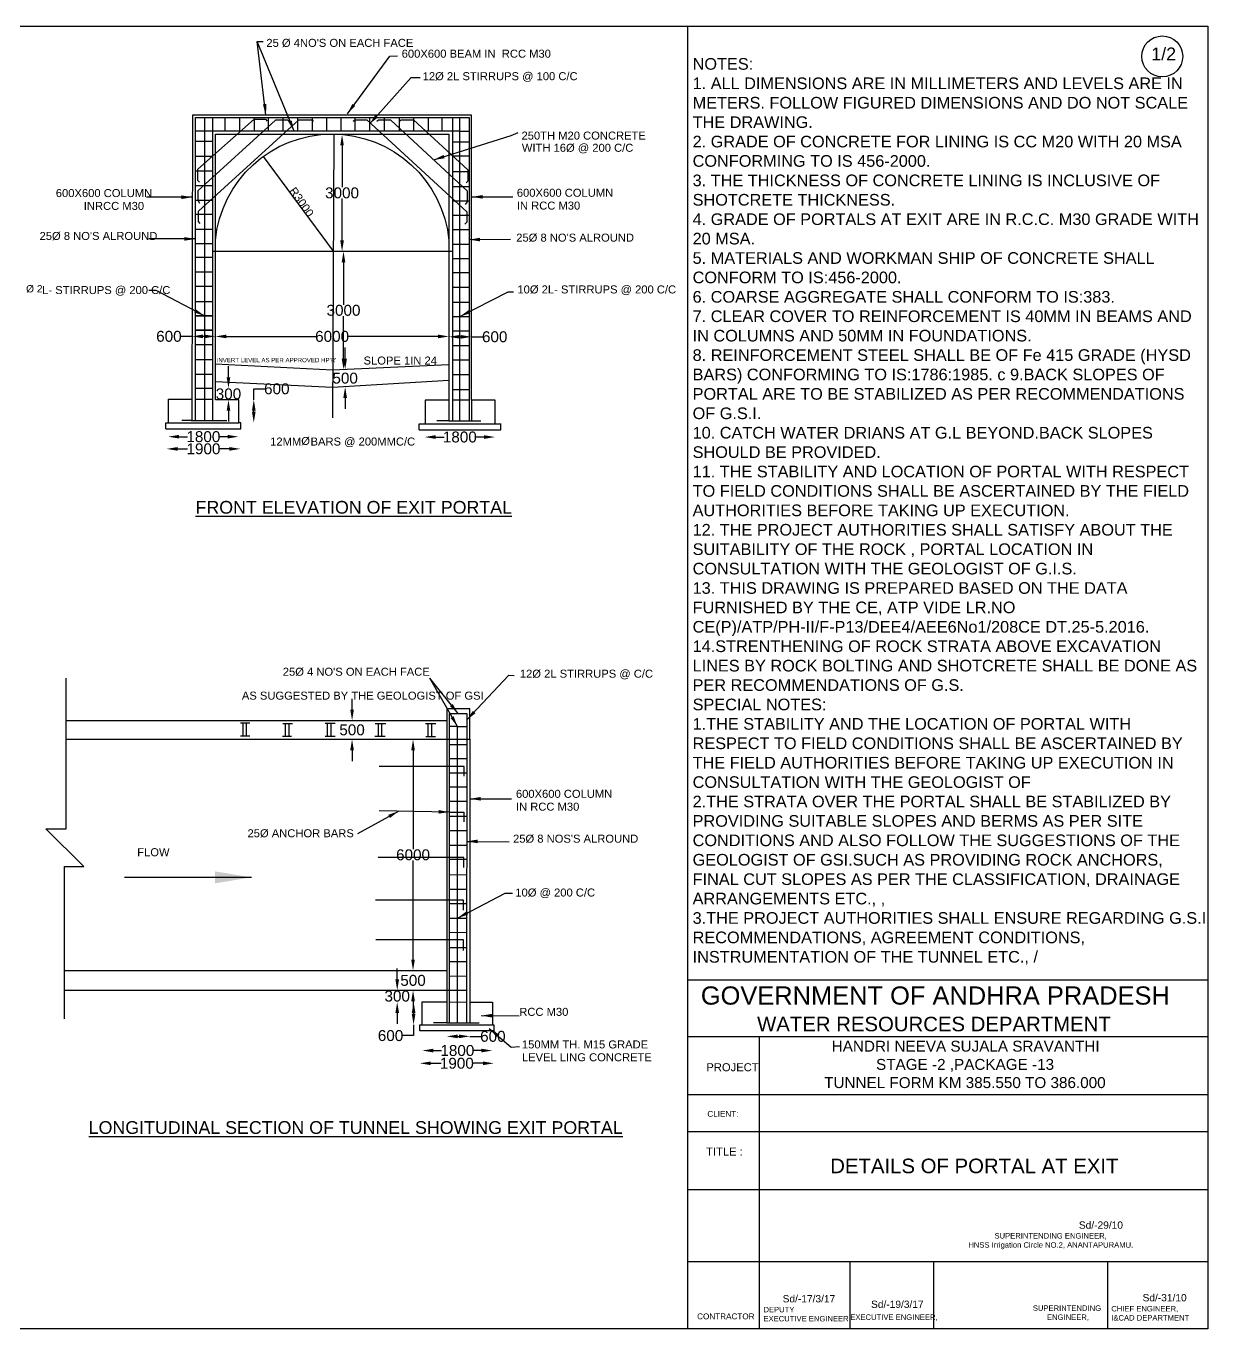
# Model space of a CAD drawing. Header units: millimetres. Extents: x 5124 to 3340331, y 2311 to 45925686.
# Drawn here: x 3337085 to 3340331, y 45922105 to 45925686 of the extents above; entities that cross this region are included whole.
import ezdxf

# ---------------------------------------------------------------- set-up
doc = ezdxf.new("R2010")
doc.units = ezdxf.units.MM
doc.header["$MEASUREMENT"] = 0
for name, color, linetype in [('DIMENSION', 7, 'Continuous'), ('DRAWING', 2, 'Continuous'), ('TEXT', 7, 'Continuous')]:
    doc.layers.add(name, color=color, linetype=linetype)
doc.styles.get("Standard").update_dxf_attribs({"font": 'arial.ttf', "height": 30})
doc.dimstyles.get("Standard").update_dxf_attribs({"dimtxt": 200, "dimasz": 110, "dimexe": 0.18, "dimexo": 0.0625, "dimgap": 0.09, "dimtad": 0, "dimtih": 1, "dimtoh": 1, "dimdec": 0, "dimzin": 0, "dimdsep": 46, "dimtxsty": 'Standard', "dimblk": 'OBLIQUE', "dimcen": 0.09, "dimse1": 1, "dimse2": 1, "dimadec": 0, "dimazin": 0, "dimtfac": 1, "dimtdec": 0, "dimtofl": 0, "dimtmove": 0, "dimatfit": 3, "dimfxl": 1, "dimtolj": 1, "dimtzin": 0, "dimarcsym": 0})

# ---------------------------------------------------------------- blocks, each defined once
blk = doc.blocks.new('*D52')
at = {"layer": 'Defpoints', "color": 0}
for p in [(3337953.8, 45925387.3), (3337952.5, 45925066.5), (3337953.8, 45925066.5)]:
    blk.add_point(p, dxfattribs=at)
at = {"layer": 'DIMENSION', "color": 0, "lineweight": -2}
for p, q in [((3337952.5, 45925357.3), (3337952.5, 45925242.3)), ((3337952.5, 45925096.5), (3337952.5, 45925211.5))]:
    blk.add_line(p, q, dxfattribs=at)
at = {"layer": 'DIMENSION', "color": 0}
for points in [[(3337947.5, 45925357.3), (3337957.5, 45925357.3), (3337952.5, 45925387.3)], [(3337947.5, 45925096.5), (3337957.5, 45925096.5), (3337952.5, 45925066.5)]]:
    blk.add_solid(points, dxfattribs=at)
at = {"layer": 'DIMENSION', "color": 0, "insert": (3337952.5, 45925226.9), "char_height": 30, "attachment_point": 5}
blk.add_mtext('\\A1;3000', dxfattribs=at)
blk = doc.blocks.new('*D53')
at = {"layer": 'Defpoints', "color": 0}
for p in [(3337952.5, 45925066.5), (3337954.2, 45924741.8), (3337956.5, 45924741.8)]:
    blk.add_point(p, dxfattribs=at)
at = {"layer": 'DIMENSION', "color": 0, "lineweight": -2}
for p, q in [((3337956.5, 45925036.5), (3337956.5, 45924919.6)), ((3337956.5, 45924771.8), (3337956.5, 45924888.7))]:
    blk.add_line(p, q, dxfattribs=at)
at = {"layer": 'DIMENSION', "color": 0}
for points in [[(3337951.5, 45925036.5), (3337961.5, 45925036.5), (3337956.5, 45925066.5)], [(3337951.5, 45924771.8), (3337961.5, 45924771.8), (3337956.5, 45924741.8)]]:
    blk.add_solid(points, dxfattribs=at)
at = {"layer": 'DIMENSION', "color": 0, "insert": (3337956.5, 45924904.2), "char_height": 30, "attachment_point": 5}
blk.add_mtext('\\A1;3000', dxfattribs=at)
blk = doc.blocks.new('*D54')
at = {"layer": 'Defpoints', "color": 0}
for p in [(3337956.5, 45924741.8), (3337956.6, 45924693.8), (3337961, 45924693.8)]:
    blk.add_point(p, dxfattribs=at)
at = {"layer": 'DIMENSION', "color": 0, "lineweight": -2}
for p, q in [((3337961, 45924771.8), (3337961, 45924801.8)), ((3337961, 45924663.8), (3337961, 45924633.8))]:
    blk.add_line(p, q, dxfattribs=at)
at = {"layer": 'DIMENSION', "color": 0}
for points in [[(3337956, 45924771.8), (3337966, 45924771.8), (3337961, 45924741.8)], [(3337956, 45924663.8), (3337966, 45924663.8), (3337961, 45924693.8)]]:
    blk.add_solid(points, dxfattribs=at)
at = {"layer": 'DIMENSION', "color": 0, "insert": (3337961, 45924717.8), "char_height": 30, "attachment_point": 5}
blk.add_mtext('\\A1;500', dxfattribs=at)
blk = doc.blocks.new('*D55')
at = {"layer": 'Defpoints', "color": 0}
for p in [(3337604.5, 45924832.5), (3338246, 45924832.5), (3338246, 45924832.5)]:
    blk.add_point(p, dxfattribs=at)
at = {"layer": 'DIMENSION', "color": 0, "lineweight": -2}
for p, q in [((3337634.5, 45924832.5), (3337880.3, 45924832.5)), ((3338216, 45924832.5), (3337970.2, 45924832.5))]:
    blk.add_line(p, q, dxfattribs=at)
at = {"layer": 'DIMENSION', "color": 0}
for points in [[(3337634.5, 45924837.5), (3337634.5, 45924827.5), (3337604.5, 45924832.5)], [(3338216, 45924837.5), (3338216, 45924827.5), (3338246, 45924832.5)]]:
    blk.add_solid(points, dxfattribs=at)
at = {"layer": 'DIMENSION', "color": 0, "insert": (3337925.2, 45924832.5), "char_height": 30, "attachment_point": 5}
blk.add_mtext('\\A1;6000', dxfattribs=at)
blk = doc.blocks.new('*D56')
at = {"layer": 'Defpoints', "color": 0}
for p in [(3338246, 45924832.5), (3338308.5, 45924831.5), (3338308.5, 45924831)]:
    blk.add_point(p, dxfattribs=at)
at = {"layer": 'DIMENSION', "color": 0, "lineweight": -2}
for p, q in [((3338276, 45924831.5), (3338278.5, 45924831.5)), ((3338308.5, 45924831.5), (3338338.5, 45924831.5))]:
    blk.add_line(p, q, dxfattribs=at)
at = {"layer": 'DIMENSION', "color": 0}
for points in [[(3338276, 45924836.5), (3338276, 45924826.5), (3338246, 45924831.5)], [(3338278.5, 45924836.5), (3338278.5, 45924826.5), (3338308.5, 45924831.5)]]:
    blk.add_solid(points, dxfattribs=at)
at = {"layer": 'DIMENSION', "color": 0, "insert": (3338371.8, 45924831.5), "char_height": 30, "attachment_point": 5}
blk.add_mtext('\\A1;600', dxfattribs=at)
blk = doc.blocks.new('*D57')
at = {"layer": 'Defpoints', "color": 0}
for p in [(3338179.5, 45924556), (3338372.5, 45924556), (3338372.5, 45924556)]:
    blk.add_point(p, dxfattribs=at)
at = {"layer": 'DIMENSION', "color": 0, "lineweight": -2}
for p, q in [((3338209.5, 45924556), (3338232.6, 45924556)), ((3338342.5, 45924556), (3338319.4, 45924556))]:
    blk.add_line(p, q, dxfattribs=at)
at = {"layer": 'DIMENSION', "color": 0}
for points in [[(3338209.5, 45924561), (3338209.5, 45924551), (3338179.5, 45924556)], [(3338342.5, 45924561), (3338342.5, 45924551), (3338372.5, 45924556)]]:
    blk.add_solid(points, dxfattribs=at)
at = {"layer": 'DIMENSION', "color": 0, "insert": (3338276, 45924556), "char_height": 30, "attachment_point": 5}
blk.add_mtext('\\A1;1800', dxfattribs=at)
blk = doc.blocks.new('*D58')
at = {"layer": 'Defpoints', "color": 0}
for p in [(3337470.5, 45924526.5), (3337470.5, 45924523.5), (3337673, 45924524.5)]:
    blk.add_point(p, dxfattribs=at)
at = {"layer": 'DIMENSION', "color": 0, "lineweight": -2}
for p, q in [((3337500.5, 45924523.5), (3337528.3, 45924523.5)), ((3337643, 45924523.5), (3337615.2, 45924523.5))]:
    blk.add_line(p, q, dxfattribs=at)
at = {"layer": 'DIMENSION', "color": 0}
for points in [[(3337500.5, 45924528.5), (3337500.5, 45924518.5), (3337470.5, 45924523.5)], [(3337643, 45924528.5), (3337643, 45924518.5), (3337673, 45924523.5)]]:
    blk.add_solid(points, dxfattribs=at)
at = {"layer": 'DIMENSION', "color": 0, "insert": (3337571.8, 45924523.5), "char_height": 30, "attachment_point": 5}
blk.add_mtext('\\A1;1900', dxfattribs=at)
blk = doc.blocks.new('*D59')
at = {"layer": 'Defpoints', "color": 0}
for p in [(3337475, 45924561), (3337668, 45924561), (3337668, 45924557)]:
    blk.add_point(p, dxfattribs=at)
at = {"layer": 'DIMENSION', "color": 0, "lineweight": -2}
for p, q in [((3337505, 45924557), (3337528.1, 45924557)), ((3337638, 45924557), (3337614.9, 45924557))]:
    blk.add_line(p, q, dxfattribs=at)
at = {"layer": 'DIMENSION', "color": 0}
for points in [[(3337505, 45924562), (3337505, 45924552), (3337475, 45924557)], [(3337638, 45924562), (3337638, 45924552), (3337668, 45924557)]]:
    blk.add_solid(points, dxfattribs=at)
at = {"layer": 'DIMENSION', "color": 0, "insert": (3337571.5, 45924557), "char_height": 30, "attachment_point": 5}
blk.add_mtext('\\A1;1800', dxfattribs=at)
blk = doc.blocks.new('*D60')
at = {"layer": 'Defpoints', "color": 0}
for p in [(3337669, 45924658.5), (3337710, 45924658.5), (3337669, 45924595.5)]:
    blk.add_point(p, dxfattribs=at)
at = {"layer": 'DIMENSION', "color": 0, "lineweight": -2}
for p, q in [((3337710, 45924658.5), (3337710, 45924688.5)), ((3337710, 45924688.5), (3337740, 45924688.5)), ((3337710, 45924625.5), (3337710, 45924628.5))]:
    blk.add_line(p, q, dxfattribs=at)
at = {"layer": 'DIMENSION', "color": 0}
for points in [[(3337705, 45924628.5), (3337715, 45924628.5), (3337710, 45924658.5)], [(3337705, 45924625.5), (3337715, 45924625.5), (3337710, 45924595.5)]]:
    blk.add_solid(points, dxfattribs=at)
at = {"layer": 'DIMENSION', "color": 0, "insert": (3337773.3, 45924688.5), "char_height": 30, "attachment_point": 5}
blk.add_mtext('\\A1;600', dxfattribs=at)
blk = doc.blocks.new('*D61')
at = {"layer": 'Defpoints', "color": 0}
for p in [(3337604.5, 45924690.5), (3337640.5, 45924690.5), (3337604.5, 45924658.5)]:
    blk.add_point(p, dxfattribs=at)
at = {"layer": 'DIMENSION', "color": 0, "lineweight": -2}
for p, q in [((3337640.5, 45924720.5), (3337640.5, 45924750.5)), ((3337640.5, 45924628.5), (3337640.5, 45924598.5))]:
    blk.add_line(p, q, dxfattribs=at)
at = {"layer": 'DIMENSION', "color": 0}
for points in [[(3337635.5, 45924720.5), (3337645.5, 45924720.5), (3337640.5, 45924690.5)], [(3337635.5, 45924628.5), (3337645.5, 45924628.5), (3337640.5, 45924658.5)]]:
    blk.add_solid(points, dxfattribs=at)
at = {"layer": 'DIMENSION', "color": 0, "insert": (3337640.5, 45924674.5), "char_height": 30, "attachment_point": 5}
blk.add_mtext('\\A1;300', dxfattribs=at)
blk = doc.blocks.new('*D62')
at = {"layer": 'Defpoints', "color": 0}
for p in [(3337540.2, 45924832.7), (3337540.2, 45924832.7), (3337604.5, 45924832.5)]:
    blk.add_point(p, dxfattribs=at)
at = {"layer": 'DIMENSION', "color": 0, "lineweight": -2}
for p, q in [((3337540.2, 45924832.7), (3337510.2, 45924832.7)), ((3337574.5, 45924832.7), (3337570.2, 45924832.7))]:
    blk.add_line(p, q, dxfattribs=at)
at = {"layer": 'DIMENSION', "color": 0}
for points in [[(3337570.2, 45924837.7), (3337570.2, 45924827.7), (3337540.2, 45924832.7)], [(3337574.5, 45924837.7), (3337574.5, 45924827.7), (3337604.5, 45924832.7)]]:
    blk.add_solid(points, dxfattribs=at)
at = {"layer": 'DIMENSION', "color": 0, "insert": (3337476.9, 45924832.7), "char_height": 30, "attachment_point": 5}
blk.add_mtext('\\A1;600', dxfattribs=at)
blk = doc.blocks.new('*D63')
at = {"layer": 'Defpoints', "color": 0}
for p in [(3337980, 45923777), (3337980, 45923725.5), (3337980, 45923725.5)]:
    blk.add_point(p, dxfattribs=at)
at = {"layer": 'DIMENSION', "color": 0, "lineweight": -2}
for p, q in [((3337980, 45923807), (3337980, 45923837)), ((3337980, 45923695.5), (3337980, 45923665.5))]:
    blk.add_line(p, q, dxfattribs=at)
at = {"layer": 'DIMENSION', "color": 0}
for points in [[(3337975, 45923807), (3337985, 45923807), (3337980, 45923777)], [(3337975, 45923695.5), (3337985, 45923695.5), (3337980, 45923725.5)]]:
    blk.add_solid(points, dxfattribs=at)
at = {"layer": 'DIMENSION', "color": 0, "insert": (3337980, 45923751.25), "char_height": 30, "attachment_point": 5}
blk.add_mtext('\\A1;500', dxfattribs=at)
blk = doc.blocks.new('*D64')
at = {"layer": 'Defpoints', "color": 0}
for p in [(3338146.5, 45923725.5), (3338146.5, 45923090), (3338147.5, 45923090)]:
    blk.add_point(p, dxfattribs=at)
at = {"layer": 'DIMENSION', "color": 0, "lineweight": -2}
for p, q in [((3338147.5, 45923695.5), (3338147.5, 45923423.2)), ((3338147.5, 45923120), (3338147.5, 45923392.3))]:
    blk.add_line(p, q, dxfattribs=at)
at = {"layer": 'DIMENSION', "color": 0}
for points in [[(3338142.5, 45923695.5), (3338152.5, 45923695.5), (3338147.5, 45923725.5)], [(3338142.5, 45923120), (3338152.5, 45923120), (3338147.5, 45923090)]]:
    blk.add_solid(points, dxfattribs=at)
at = {"layer": 'DIMENSION', "color": 0, "insert": (3338147.5, 45923407.8), "char_height": 30, "attachment_point": 5}
blk.add_mtext('\\A1;6000', dxfattribs=at)
blk = doc.blocks.new('*D65')
at = {"layer": 'Defpoints', "color": 0}
for p in [(3338147.5, 45923090), (3338147.5, 45923035.5), (3338147.5, 45923035.5)]:
    blk.add_point(p, dxfattribs=at)
at = {"layer": 'DIMENSION', "color": 0, "lineweight": -2}
for p, q in [((3338147.5, 45923120), (3338147.5, 45923150)), ((3338147.5, 45923005.5), (3338147.5, 45922975.5))]:
    blk.add_line(p, q, dxfattribs=at)
at = {"layer": 'DIMENSION', "color": 0}
for points in [[(3338142.5, 45923120), (3338152.5, 45923120), (3338147.5, 45923090)], [(3338142.5, 45923005.5), (3338152.5, 45923005.5), (3338147.5, 45923035.5)]]:
    blk.add_solid(points, dxfattribs=at)
at = {"layer": 'DIMENSION', "color": 0, "insert": (3338147.5, 45923062.7), "char_height": 30, "attachment_point": 5}
blk.add_mtext('\\A1;500', dxfattribs=at)
blk = doc.blocks.new('*D66')
at = {"layer": 'Defpoints', "color": 0}
for p in [(3338172.5, 45923003.5), (3338149, 45922941), (3338172.5, 45922941)]:
    blk.add_point(p, dxfattribs=at)
at = {"layer": 'DIMENSION', "color": 0, "lineweight": -2}
for p, q in [((3338149, 45922973.5), (3338149, 45922971)), ((3338149, 45922941), (3338149, 45922911)), ((3338149, 45922911), (3338119, 45922911))]:
    blk.add_line(p, q, dxfattribs=at)
at = {"layer": 'DIMENSION', "color": 0}
for points in [[(3338144, 45922973.5), (3338154, 45922973.5), (3338149, 45923003.5)], [(3338144, 45922971), (3338154, 45922971), (3338149, 45922941)]]:
    blk.add_solid(points, dxfattribs=at)
at = {"layer": 'DIMENSION', "color": 0, "insert": (3338085.7, 45922911), "char_height": 30, "attachment_point": 5}
blk.add_mtext('\\A1;600', dxfattribs=at)
blk = doc.blocks.new('*D67')
at = {"layer": 'Defpoints', "color": 0}
for p in [(3338147.5, 45923035.5), (3338104, 45923003.5), (3338149, 45923003.5)]:
    blk.add_point(p, dxfattribs=at)
at = {"layer": 'DIMENSION', "color": 0, "lineweight": -2}
for p, q in [((3338104, 45923065.5), (3338104, 45923095.5)), ((3338104, 45922973.5), (3338104, 45922943.5))]:
    blk.add_line(p, q, dxfattribs=at)
at = {"layer": 'DIMENSION', "color": 0}
for points in [[(3338099, 45923065.5), (3338109, 45923065.5), (3338104, 45923035.5)], [(3338099, 45922973.5), (3338109, 45922973.5), (3338104, 45923003.5)]]:
    blk.add_solid(points, dxfattribs=at)
at = {"layer": 'DIMENSION', "color": 0, "insert": (3338104, 45923019.5), "char_height": 30, "attachment_point": 5}
blk.add_mtext('\\A1;300', dxfattribs=at)
blk = doc.blocks.new('*D68')
at = {"layer": 'Defpoints', "color": 0}
for p in [(3338240, 45922946), (3338303.5, 45922946), (3338303.5, 45922909)]:
    blk.add_point(p, dxfattribs=at)
at = {"layer": 'DIMENSION', "color": 0, "lineweight": -2}
for p, q in [((3338270, 45922909), (3338273.5, 45922909)), ((3338303.5, 45922909), (3338333.5, 45922909))]:
    blk.add_line(p, q, dxfattribs=at)
at = {"layer": 'DIMENSION', "color": 0}
for points in [[(3338270, 45922914), (3338270, 45922904), (3338240, 45922909)], [(3338273.5, 45922914), (3338273.5, 45922904), (3338303.5, 45922909)]]:
    blk.add_solid(points, dxfattribs=at)
at = {"layer": 'DIMENSION', "color": 0, "insert": (3338366.8, 45922909), "char_height": 30, "attachment_point": 5}
blk.add_mtext('\\A1;600', dxfattribs=at)
blk = doc.blocks.new('*D69')
at = {"layer": 'Defpoints', "color": 0}
for p in [(3338173, 45922873), (3338173, 45922870), (3338365.5, 45922871)]:
    blk.add_point(p, dxfattribs=at)
at = {"layer": 'DIMENSION', "color": 0, "lineweight": -2}
for p, q in [((3338203, 45922870), (3338225.8, 45922870)), ((3338335.5, 45922870), (3338312.7, 45922870))]:
    blk.add_line(p, q, dxfattribs=at)
at = {"layer": 'DIMENSION', "color": 0}
for points in [[(3338203, 45922875), (3338203, 45922865), (3338173, 45922870)], [(3338335.5, 45922875), (3338335.5, 45922865), (3338365.5, 45922870)]]:
    blk.add_solid(points, dxfattribs=at)
at = {"layer": 'DIMENSION', "color": 0, "insert": (3338269.2, 45922870), "char_height": 30, "attachment_point": 5}
blk.add_mtext('\\A1;1800', dxfattribs=at)
blk = doc.blocks.new('*D70')
at = {"layer": 'Defpoints', "color": 0}
for p in [(3338166, 45922837), (3338166, 45922835), (3338369.5, 45922835)]:
    blk.add_point(p, dxfattribs=at)
at = {"layer": 'DIMENSION', "color": 0, "lineweight": -2}
for p, q in [((3338196, 45922835), (3338224.3, 45922835)), ((3338339.5, 45922835), (3338311.2, 45922835))]:
    blk.add_line(p, q, dxfattribs=at)
at = {"layer": 'DIMENSION', "color": 0}
for points in [[(3338196, 45922840), (3338196, 45922830), (3338166, 45922835)], [(3338339.5, 45922840), (3338339.5, 45922830), (3338369.5, 45922835)]]:
    blk.add_solid(points, dxfattribs=at)
at = {"layer": 'DIMENSION', "color": 0, "insert": (3338267.8, 45922835), "char_height": 30, "attachment_point": 5}
blk.add_mtext('\\A1;1900', dxfattribs=at)

msp = doc.modelspace()

# ---------------------------------------------------------------- linework, layer by layer
at = {"layer": 'DRAWING', "color": 0}
for points in [[(3340331, 45922105), (3334501, 45922105), (3334501, 45925685.5), (3340331, 45925685.5)], [(3338902.5, 45923064.5), (3340331, 45923064.5), (3340331, 45922105), (3338902.5, 45922105)]]:
    msp.add_lwpolyline(points, close=True, dxfattribs=at)
for points in [[(3338902.5, 45923064.5), (3338902.5, 45925685.5)], [(3338308.5, 45924657), (3338308.5, 45925441), (3337542, 45925441), (3337539.5, 45924601.5)], [(3337549.5, 45924601.5), (3337549.5, 45925434.5), (3338301.5, 45925434.5), (3338301.5, 45924600.5)], [(3337560.5, 45925256.5), (3337556, 45925261), (3337556.5, 45925292.5), (3337711, 45925430), (3337742.5, 45925430), (3337747, 45925424.5)], [(3337807, 45925423), (3337803.5, 45925427), (3337769.5, 45925427), (3337556, 45925233), (3337556, 45925207), (3337560.5, 45925199)], [(3337563, 45925142.5), (3337558, 45925148.5), (3337558, 45925177), (3337833.5, 45925427.5), (3337870.5, 45925427.5), (3337873.5, 45925423.5)], [(3337575, 45925434.5), (3337575, 45925396.5)], [(3337597.5, 45925396.5), (3337597.5, 45925434.5)], [(3337631.5, 45925396.5), (3337631.5, 45925434.5)], [(3337672, 45925396.5), (3337672, 45925434.5)], [(3337711, 45925434.5), (3337711, 45925396.5)], [(3337749.5, 45925434.5), (3337749.5, 45925396.5)], [(3337790, 45925434.5), (3337790, 45925396.5)], [(3337830.5, 45925434.5), (3337830.5, 45925396.5)], [(3337870.5, 45925434.5), (3337870.5, 45925396.5)], [(3337910, 45925434.5), (3337910, 45925396.5)], [(3337949, 45925434.5), (3337949, 45925396.5)], [(3337983, 45925424), (3337988, 45925428), (3338021, 45925428), (3338295.5, 45925175), (3338295.5, 45925146.5), (3338289.5, 45925141.5)], [(3337988, 45925434.5), (3337988, 45925396.5)], [(3338027.5, 45925434.5), (3338027.5, 45925396.5)], [(3338292, 45925195.5), (3338297, 45925202), (3338297, 45925232), (3338086.5, 45925426.5), (3338053, 45925426.5), (3338048, 45925423)], [(3338068, 45925434.5), (3338068, 45925396.5)], [(3338109, 45925434.5), (3338109, 45925396.5)], [(3338109, 45925422), (3338115, 45925427.5), (3338148.5, 45925427.5), (3338298, 45925290), (3338298, 45925259.5), (3338293.5, 45925254.5)], [(3338148.5, 45925434.5), (3338148.5, 45925396.5)], [(3338189, 45925434.5), (3338189, 45925396.5)], [(3338227, 45925434.5), (3338227, 45925396.5)], [(3338255.5, 45925434.5), (3338255.5, 45924600.5)], [(3338276, 45925396.5), (3338276, 45925434.5)], [(3338276, 45925396.5), (3337549.5, 45925396.5)], [(3337575, 45925396.5), (3337575, 45924601.5)], [(3337597.5, 45924601.5), (3337597.5, 45925396.5)], [(3338276, 45924600.5), (3338276, 45925396.5), (3338301.5, 45925396.5)], [(3337468.5, 45924579), (3337674.5, 45924579), (3337674.5, 45924595.5), (3337669, 45924595.5), (3337669, 45924658.5), (3337604.5, 45924658.5), (3337604.5, 45925388.5), (3338246, 45925388.5), (3338246, 45924600.5), (3338213, 45924600.5)], [(3337549.5, 45925369), (3337597.5, 45925369)], [(3337929.5, 45925388.5), (3337926, 45924609)], [(3338255.5, 45925367.5), (3338301.5, 45925367.5)], [(3337549.5, 45925327.5), (3337597.5, 45925327.5)], [(3337735.7, 45925326.9), (3337928.1, 45925066.5)], [(3338255.5, 45925328.5), (3338301.5, 45925328.5)], [(3337549.5, 45925288), (3337597.5, 45925288)], [(3338255.5, 45925285.5), (3338301.5, 45925285.5)], [(3337549.5, 45925247.5), (3337597.5, 45925247.5)], [(3338255.5, 45925245), (3338301.5, 45925245)], [(3337549.5, 45925207), (3337597.5, 45925207)], [(3338255.5, 45925205.5), (3338301.5, 45925205.5)], [(3337549.5, 45925168.5), (3337597.5, 45925168.5)], [(3338255.5, 45925166), (3338301.5, 45925166)], [(3337549.5, 45925127.5), (3337597.5, 45925127.5)], [(3338255.5, 45925126.5), (3338301.5, 45925126.5)], [(3337549.5, 45925088), (3337597.5, 45925088)], [(3338246, 45925096), (3338246, 45925089.5)], [(3338255.5, 45925086), (3338301.5, 45925086)], [(3337549.5, 45925050.5), (3337597.5, 45925050.5)], [(3337597.5, 45925066.5), (3338255.5, 45925066.5)], [(3338255.5, 45925047), (3338301.5, 45925047)], [(3337549.5, 45925010.5), (3337597.5, 45925010.5)], [(3338255.5, 45925008), (3338301.5, 45925008)], [(3337549.5, 45924970.5), (3337597.5, 45924970.5)], [(3338255.5, 45924968), (3338301.5, 45924968)], [(3337549.5, 45924928.5), (3337597.5, 45924928.5)], [(3338255.5, 45924926.5), (3338301.5, 45924926.5)], [(3337597.5, 45924889), (3337549.5, 45924889), (3337597.5, 45924889)], [(3338255.5, 45924887), (3338301.5, 45924887)], [(3337597.5, 45924850), (3337549.5, 45924850), (3337597.5, 45924850)], [(3338255.5, 45924848), (3338301.5, 45924848)], [(3337549.5, 45924810), (3337597.5, 45924810)], [(3338255.5, 45924808), (3338301.5, 45924808)], [(3337549.5, 45924769.5), (3337597.5, 45924769.5)], [(3337604.5, 45924757), (3337926.6, 45924740.5), (3338246, 45924755.5)], [(3338255.5, 45924768), (3338301.5, 45924768)], [(3337549.5, 45924729), (3337597.5, 45924729)], [(3338246, 45924711), (3337926.4, 45924692), (3337604.5, 45924708)], [(3338255.5, 45924728), (3338301.5, 45924728)], [(3337549.5, 45924690.5), (3337597.5, 45924690.5)], [(3338255.5, 45924687), (3338301.5, 45924687)], [(3337475.5, 45924595.5), (3337475.5, 45924660.5), (3337539.7, 45924660.3)], [(3337549.5, 45924660.3), (3337597.5, 45924660.3)], [(3338246, 45924657.5), (3338181, 45924657.5), (3338181, 45924592.5)], [(3338301.5, 45924657.5), (3338255.5, 45924657.5)], [(3338373, 45924592.5), (3338373, 45924657), (3338308.5, 45924657), (3338308.5, 45924600.5)], [(3337538, 45924601.5), (3337512, 45924601.5)], [(3337538, 45924601.5), (3337636, 45924601.5)], [(3337468.5, 45924579), (3337468.5, 45924595.5), (3337669, 45924595.5)], [(3338164, 45924575.5), (3338164, 45924592.5), (3338389.5, 45924592.5)], [(3338164, 45924575.5), (3338389, 45924575.5), (3338389, 45924592.5)], [(3338246, 45924600.5), (3338333.5, 45924600.5)], [(3337190.5, 45922957), (3337190.5, 45923375.5), (3337243.5, 45923375.5), (3337139, 45923479.5), (3337194.5, 45923479.5), (3337194.5, 45923893.5)], [(3337194.5, 45923725.5), (3338303.5, 45923725.5), (3338303.5, 45923809), (3338240, 45923809), (3338240, 45922946), (3338203.5, 45922946)], [(3338247.5, 45922946), (3338247.5, 45923796), (3338295, 45923796), (3338294, 45922946)], [(3337194.5, 45923777), (3338240, 45923777)], [(3337673.5, 45923771), (3337699, 45923771)], [(3337680, 45923771), (3337680, 45923735)], [(3337689.5, 45923771), (3337689.5, 45923735)], [(3337790, 45923769), (3337816, 45923769)], [(3337796.5, 45923769), (3337796.5, 45923734)], [(3337806, 45923769), (3337806, 45923734)], [(3337906, 45923769.5), (3337933.5, 45923769.5)], [(3337912, 45923769.5), (3337912, 45923734)], [(3337922, 45923769.5), (3337922, 45923734)], [(3338043, 45923768.5), (3338072.5, 45923768.5)], [(3338052, 45923768.5), (3338052, 45923734)], [(3338061, 45923768.5), (3338061, 45923734)], [(3338181.5, 45923769), (3338210, 45923769)], [(3338188, 45923769), (3338188, 45923733.5)], [(3338198, 45923769), (3338198, 45923733.5)], [(3338269.5, 45923760.5), (3338247.5, 45923760.5)], [(3338269.5, 45922946), (3338269.5, 45923760.5), (3338295, 45923760.5)], [(3337673.5, 45923735), (3337699, 45923735)], [(3337789, 45923734), (3337813.5, 45923734)], [(3337906, 45923734), (3337933.5, 45923734)], [(3338042.5, 45923734), (3338070.5, 45923734)], [(3338182.5, 45923733.5), (3338209.5, 45923733.5)], [(3338247.5, 45923711), (3338294.9, 45923710.9)], [(3338303.5, 45923725.5), (3338303.5, 45922946)], [(3338247.5, 45923673), (3338294.9, 45923672.9)], [(3338288, 45923624.5), (3338288, 45923650.5), (3338054, 45923650.5)], [(3338247.5, 45923633.5), (3338294.8, 45923633.4)], [(3338247.5, 45923594.5), (3338294.8, 45923594.4)], [(3338247.5, 45923555.5), (3338294.7, 45923555.5)], [(3338247.5, 45923525.5), (3338287, 45923525.5), (3338287, 45923498.5)], [(3338247.5, 45923514), (3338294.7, 45923513.9)], [(3338247.5, 45923474.5), (3338294.6, 45923474.4)], [(3338247.5, 45923434.5), (3338294.6, 45923434.4)], [(3338287, 45923373.5), (3338287, 45923401), (3338051.5, 45923401)], [(3338294.5, 45923395.5), (3338247.5, 45923395.5)], [(3338247.5, 45923353.5), (3338294.5, 45923353.4)], [(3338247.5, 45923314), (3338294.4, 45923313.9)], [(3338286, 45923255.5), (3338286, 45923283.5), (3338044.5, 45923283.5)], [(3338247.5, 45923274.5), (3338294.4, 45923274.5)], [(3338247.5, 45923234), (3338294.3, 45923233.9)], [(3338286, 45923145), (3338286, 45923174), (3338045.5, 45923174)], [(3338247.5, 45923195), (3338294.3, 45923194.9)], [(3338247.5, 45923153.5), (3338294.2, 45923153.4)], [(3338247.5, 45923115), (3338294.2, 45923114.9)], [(3337190.5, 45923090), (3338240, 45923090)], [(3338247.5, 45923075), (3338294.2, 45923074.9)], [(3338294.1, 45923035.5), (3337190.5, 45923035.5)], [(3338172.5, 45922941), (3338172.5, 45923003.5), (3338240, 45923003.5)], [(3338247.5, 45923003.5), (3338294.1, 45923003.4)], [(3338303.5, 45923003.4), (3338365.5, 45923003.4), (3338365.5, 45922941)], [(3338166.5, 45922941), (3338369.5, 45922941), (3338369.5, 45922924), (3338166.5, 45922924), (3338166.5, 45922941)], [(3338240, 45922946), (3338329.5, 45922946)], [(3338902.5, 45922909), (3340331, 45922909)], [(3339098, 45922909), (3339098, 45922105)], [(3338902.5, 45922749), (3340331, 45922749)], [(3338902.5, 45922648), (3340331, 45922648)], [(3338902.5, 45922488), (3340331, 45922488)], [(3338902.5, 45922290.5), (3340331, 45922290.5)], [(3339347, 45922290.5), (3339347, 45922105)], [(3339577.5, 45922290.5), (3339577.5, 45922105)], [(3340055.5, 45922290.5), (3340055.5, 45922105)]]:
    msp.add_lwpolyline(points, dxfattribs=at)
msp.add_lwpolyline([(3337604.5, 45925066.5), (3337604.5, 45925096, -0.912013), (3338246, 45925096, -1.668799)], format="xyb", dxfattribs=at)
msp.add_circle((3340205.5, 45925602), 56.3, dxfattribs=at)

# ---------------------------------------------------------------- texts
at = {"layer": 'DIMENSION', "color": 0}
for s, height, p in [('PROJECT', 22, (3338953.3, 45922813.2)), ('CLIENT:', 16, (3338955.9, 45922688.1)), ('TITLE : ', 22, (3338952.7, 45922581.4)), ('CONTRACTOR', 16, (3338927.9, 45922131.6))]:
    msp.add_text(s, height=height, dxfattribs=at).set_placement(p)
at = {"layer": 'DIMENSION', "color": 0, "attachment_point": 1}
for s, insert, char_height, width in [('\\pi35.523;{\\H2.2727x;GOVERNMENT OF ANDHRA PRADESH } \\P\\pi190.09;{\\H1.8182x;WATER RESOURCES DEPARTMENT}', (3338902.5, 45923046.3), 22, 1350.157), ('\\pi224.59;HANDRI NEEVA SUJALA SRAVANTHI  \\P\\pi346.33;STAGE -2 ,PACKAGE -13 \\P\\pi203.83;TUNNEL FORM KM 385.550 TO 386.000', (3339073, 45922897), 30, 1177.976), ('DETAILS OF PORTAL AT EXIT', (3339293.5, 45922573), 40, 1397.745)]:
    msp.add_mtext(s, dxfattribs=dict(at, insert=insert, char_height=char_height, width=width))
at = {"layer": 'DRAWING', "color": 0}
for s, p in [('Sd/-29/10', (3339976.5, 45922380.4)), ('Sd/-17/3/17', (3339162.8, 45922178)), ('Sd/-19/3/17', (3339405.6, 45922162.8)), ('Sd/-31/10', (3340151.5, 45922180.9))]:
    msp.add_text(s, height=20, dxfattribs=at).set_placement(p)
at = {"layer": 'DRAWING', "color": 0, "attachment_point": 1}
for s, insert, char_height, width in [('NOTES:  \\P1. ALL DIMENSIONS ARE IN MILLIMETERS AND LEVELS ARE IN METERS. FOLLOW FIGURED DIMENSIONS AND DO NOT SCALE THE DRAWING. \\P2. GRADE OF CONCRETE FOR LINING IS CC M20 WITH 20 MSA CONFORMING TO IS 456-2000. \\P3. THE THICKNESS OF CONCRETE LINING IS INCLUSIVE OF SHOTCRETE THICKNESS. \\P4. GRADE OF PORTALS AT EXIT ARE IN R.C.C. M30 GRADE WITH 20 MSA. \\P5. MATERIALS AND WORKMAN SHIP OF CONCRETE SHALL CONFORM TO IS:456-2000.\\P6. COARSE AGGREGATE SHALL CONFORM TO IS:383. \\P7. CLEAR COVER TO REINFORCEMENT IS 40MM IN BEAMS AND IN COLUMNS AND 50MM IN FOUNDATIONS. \\P8. REINFORCEMENT STEEL SHALL BE OF Fe 415 GRADE (HYSD BARS) CONFORMING TO IS:1786:1985. c 9.BACK SLOPES OF PORTAL ARE TO BE STABILIZED AS PER RECOMMENDATIONS OF G.S.I.\\P10. CATCH WATER DRIANS AT G.L BEYOND.BACK SLOPES SHOULD BE PROVIDED. \\P11. THE STABILITY AND LOCATION OF PORTAL WITH RESPECT TO FIELD CONDITIONS SHALL BE ASCERTAINED BY THE FIELD AUTHORITIES BEFORE TAKING UP EXECUTION. \\P12. THE PROJECT AUTHORITIES SHALL SATISFY ABOUT THE SUITABILITY OF THE ROCK , PORTAL LOCATION IN CONSULTATION WITH THE GEOLOGIST OF G.I.S. \\P13. THIS DRAWING IS PREPARED BASED ON THE DATA FURNISHED BY THE CE, ATP VIDE LR.NO CE(P)/ATP/PH-II/F-P13/DEE4/AEE6No1/208CE DT.25-5.2016. \\P14.STRENTHENING OF ROCK STRATA ABOVE EXCAVATION LINES BY ROCK BOLTING AND SHOTCRETE SHALL BE DONE AS PER RECOMMENDATIONS OF G.S. \\PSPECIAL NOTES:  \\P1.THE STABILITY AND THE LOCATION OF PORTAL WITH RESPECT TO FIELD CONDITIONS SHALL BE ASCERTAINED BY THE FIELD AUTHORITIES BEFORE TAKING UP EXECUTION IN CONSULTATION WITH THE GEOLOGIST OF \\P2.THE STRATA OVER THE PORTAL SHALL BE STABILIZED BY PROVIDING SUITABLE SLOPES AND BERMS AS PER SITE CONDITIONS AND ALSO FOLLOW THE SUGGESTIONS OF THE GEOLOGIST OF GSI.SUCH AS PROVIDING ROCK ANCHORS, FINAL CUT SLOPES AS PER THE CLASSIFICATION, DRAINAGE ARRANGEMENTS ETC., , \\P3.THE PROJECT AUTHORITIES SHALL ENSURE REGARDING G.S.I RECOMMENDATIONS, AGREEMENT CONDITIONS, INSTRUMENTATION OF THE TUNNEL ETC., / ', (3338915.5, 45925597.5), 32, 1417.6), ('\\pi95.332;SUPERINTENDING ENGINEER, \\P\\pi23.478;HNSS Irrigation Circle NO.2, ANANTAPURAMU.', (3339649.4, 45922368.4), 15, 496.403), ('\\pi0.54567;SUPERINTENDING\\P\\pi33.528; ENGINEER, ', (3339849.5, 45922169.7), 15, 186.289), ('CHIEF ENGINEER, \\PI&CAD DEPARTMENT', (3340065.5, 45922168.1), 15, 213.956), ('DEPUTY \\PEXECUTIVE ENGINEER ', (3339110.1, 45922165.7), 15, 233.929), ('EXECUTIVE ENGINEER, ', (3339348.6, 45922145), 15, 238.155)]:
    msp.add_mtext(s, dxfattribs=dict(at, insert=insert, char_height=char_height, width=width))
at = {"layer": 'TEXT', "color": 0}
for s, height, p in [("25 Ø 4NO'S ON EACH FACE", 22, (3337744.6, 45925628.3)), ('600X600 BEAM IN  RCC M30', 22, (3338116.3, 45925598.6)), ('1/2', 35, (3340175.5, 45925591.5)), ('12Ø 2L STIRRUPS @ 100 C/C', 22, (3338173.9, 45925536.7)), ('250TH M20 CONCRETE', 22, (3338445.5, 45925373.5)), ('WITH 16Ø @ 200 C/C', 22, (3338446.5, 45925340)), ('600X600 COLUMN', 22, (3337166.2, 45925215.5)), ('600X600 COLUMN', 22, (3338432.6, 45925216.4)), ('         INRCC M30', 22, (3337166.2, 45925180.2)), ('IN RCC M30', 22, (3338432.6, 45925181.1)), ("25Ø 8 NO'S ALROUND", 22, (3337121.6, 45925097.7)), ("25Ø 8 NO'S ALROUND", 22, (3338431, 45925093.1)), ('Ø 2', 20, (3337084.6, 45924953.5)), ('L- STIRRUPS @ 200 C/C', 22, (3337128.7, 45924949)), ('10Ø 2L- STIRRUPS @ 200 C/C', 22, (3338434.2, 45924950.7)), ("INVERT LEVEL AS PER APPROVED HP'R'", 12, (3337608, 45924761.5)), ('SLOPE 1IN 24', 22, (3338011.6, 45924755.3)), ('12MM   BARS @ 200MMC/C', 22, (3337755, 45924532.7)), ('Ø', 22, (3337840.4, 45924534.3)), ('%%UFRONT ELEVATION OF EXIT PORTAL', 35, (3337550, 45924345.5)), ("25Ø 4 NO'S ON EACH FACE", 22, (3337789.7, 45923900.1)), ('12Ø 2L STIRRUPS @ C/C', 22, (3338440.9, 45923894.7)), ('AS SUGGESTED BY THE GEOLOGIST OF GSI', 22, (3337677.3, 45923834.4)), ('600X600 COLUMN', 22, (3338430.1, 45923564.6)), ('IN RCC M30', 22, (3338430.1, 45923529.3)), ('25Ø ANCHOR BARS', 22, (3337692.8, 45923456.2)), ("25Ø 8 NOS'S ALROUND", 22, (3338422.2, 45923441.3)), ('FLOW', 22, (3337389.9, 45923404.1)), ('10Ø @ 200 C/C', 22, (3338428.5, 45923293.3)), ('RCC M30', 22, (3338439.3, 45922965.4)), ('150MM TH. M15 GRADE', 22, (3338446.6, 45922875.9)), ('LEVEL LING CONCRETE', 22, (3338446.6, 45922840.6)), ('%%ULONGITUDINAL SECTION OF TUNNEL SHOWING EXIT PORTAL', 35, (3337256.5, 45922641))]:
    msp.add_text(s, height=height, dxfattribs=at).set_placement(p)
msp.add_text('R3000', height=22, rotation=305.0532, dxfattribs=at).set_placement((3337806.5, 45925232.9))

# ---------------------------------------------------------------- dimensions: what is measured, and where the dimension line sits
at = {"layer": 'DIMENSION', "color": 0}
for base, p1, p2, text, picture, middle in [((3337952.5, 45925066.5), (3337953.8, 45925387.3), (3337953.8, 45925066.5), '3000', '*D52', (3337952.5, 45925226.9)), ((3337956.5, 45924741.8), (3337952.5, 45925066.5), (3337954.2, 45924741.8), '3000', '*D53', (3337956.5, 45924904.2)), ((3337961, 45924693.8), (3337956.5, 45924741.8), (3337956.6, 45924693.8), '500', '*D54', (3337961, 45924717.8)), ((3337640.5, 45924690.5), (3337604.5, 45924658.5), (3337604.5, 45924690.5), '300', '*D61', (3337640.5, 45924674.5)), ((3337710, 45924658.5), (3337669, 45924595.5), (3337669, 45924658.5), '600', '*D60', (3337773.3, 45924688.5)), ((3337980, 45923725.5), (3337980, 45923777), (3337980, 45923725.5), '500', '*D63', (3337980, 45923751.2)), ((3338147.5, 45923090), (3338146.5, 45923725.5), (3338146.5, 45923090), '6000', '*D64', (3338147.5, 45923407.8)), ((3338147.5, 45923035.5), (3338147.5, 45923090), (3338147.5, 45923035.5), '500', '*D65', (3338147.5, 45923062.7)), ((3338104, 45923003.5), (3338147.5, 45923035.5), (3338149, 45923003.5), '300', '*D67', (3338104, 45923019.5)), ((3338149, 45922941), (3338172.5, 45923003.5), (3338172.5, 45922941), '600', '*D66', (3338085.7, 45922911))]:
    dim = msp.add_linear_dim(base=base, p1=p1, p2=p2, angle=90, text=text, dimstyle='Standard', override={"dimtxt": 30, "dimasz": 30, "dimarcsym": 1}, dxfattribs=at)
    dim.commit()
    dim.dimension.update_dxf_attribs({"geometry": picture, "text_midpoint": middle})
for base, p1, p2, text, picture, middle in [((3337540.2, 45924832.7), (3337604.5, 45924832.5), (3337540.2, 45924832.7), '600', '*D62', (3337476.9, 45924832.7)), ((3338246, 45924832.5), (3337604.5, 45924832.5), (3338246, 45924832.5), '6000', '*D55', (3337925.2, 45924832.5)), ((3338308.5, 45924831.5), (3338246, 45924832.5), (3338308.5, 45924831), '600', '*D56', (3338371.8, 45924831.5)), ((3337668, 45924557), (3337475, 45924561), (3337668, 45924561), '1800', '*D59', (3337571.5, 45924557)), ((3338372.5, 45924556), (3338179.5, 45924556), (3338372.5, 45924556), '1800', '*D57', (3338276, 45924556)), ((3337470.5, 45924523.5), (3337673, 45924524.5), (3337470.5, 45924526.5), '1900', '*D58', (3337571.8, 45924523.5)), ((3338303.5, 45922909), (3338240, 45922946), (3338303.5, 45922946), '600', '*D68', (3338366.8, 45922909)), ((3338173, 45922870), (3338365.5, 45922871), (3338173, 45922873), '1800', '*D69', (3338269.2, 45922870)), ((3338166, 45922835), (3338369.5, 45922835), (3338166, 45922837), '1900', '*D70', (3338267.8, 45922835))]:
    dim = msp.add_linear_dim(base=base, p1=p1, p2=p2, text=text, dimstyle='Standard', override={"dimtxt": 30, "dimasz": 30, "dimarcsym": 1}, dxfattribs=at)
    dim.commit()
    dim.dimension.update_dxf_attribs({"geometry": picture, "text_midpoint": middle})

# ---------------------------------------------------------------- leaders
for points in [[(3337821, 45925396.5), (3337719, 45925643.5), (3337735.5, 45925643)], [(3337743.5, 45925441), (3337719, 45925643.5)], [(3337967, 45925444.5), (3338084, 45925603), (3338104.5, 45925603.5)], [(3338027.5, 45925415.5), (3338142, 45925544), (3338167.5, 45925544)], [(3338204.2, 45925317.8), (3338417, 45925384.5), (3338436.5, 45925392.9)], [(3337541.3, 45925215), (3337415, 45925215.5)], [(3338308.5, 45925216), (3338422, 45925216.5)], [(3337549.5, 45925100.5), (3337422, 45925100.5)], [(3338301.5, 45925098.5), (3338415.5, 45925099.5)], [(3337575, 45924889), (3337441.5, 45924958.5), (3337421.5, 45924958.5)], [(3338276, 45924887), (3338408.5, 45924955), (3338423.5, 45924955.5)], [(3338269.5, 45923760.5), (3338194, 45923893.5)], [(3338271.2, 45923796), (3338194, 45923893.5)], [(3338295, 45923778.5), (3338410.5, 45923902), (3338425, 45923901)], [(3338303.5, 45923562), (3338417.5, 45923561.5)], [(3338108.1, 45923528), (3337994.5, 45923465.5)], [(3338247.5, 45923525.5), (3338054.5, 45923529)], [(3338294.6, 45923445), (3338411.5, 45923444)], [(3338269.5, 45923234), (3338400.5, 45923303), (3338421, 45923303)], [(3338334.5, 45922966), (3338439.3, 45922965.4)], [(3338357, 45922930.5), (3338417, 45922879.5), (3338440, 45922881)]]:
    msp.add_leader(points, dimstyle='Standard', override={"dimtxt": 30, "dimasz": 30, "dimgap": 0.09, "dimtad": 0, "dimarcsym": 1}, dxfattribs=at)
at = {"layer": 'DRAWING', "color": 0}
msp.add_leader([(3337703.5, 45923346), (3337355, 45923346)], dimstyle='Standard', override={"dimtxt": 30, "dimasz": 100, "dimgap": 0.09, "dimtad": 0, "dimarcsym": 1}, dxfattribs=at)

doc.saveas('drawing.dxf')
